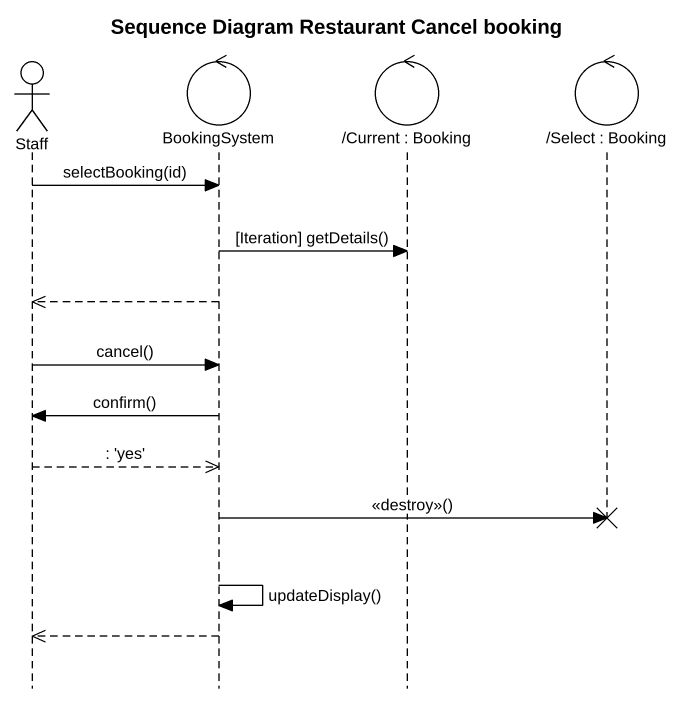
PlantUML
@startuml
title Sequence Diagram Restaurant Cancel booking
hide footbox
actor Staff
control BookingSystem
control "/Current : Booking" as Current_Booking
control "/Select : Booking" as Select_Booking

Staff -> BookingSystem : selectBooking(id)
BookingSystem -> Current_Booking : [Iteration] getDetails()
BookingSystem -->> Staff
Staff -> BookingSystem : cancel()
BookingSystem -> Staff : confirm()
Staff -->> BookingSystem : : 'yes'
BookingSystem -> Select_Booking !! : <<destroy>>()
BookingSystem -> BookingSystem : updateDisplay()
BookingSystem -->> Staff
@enduml
